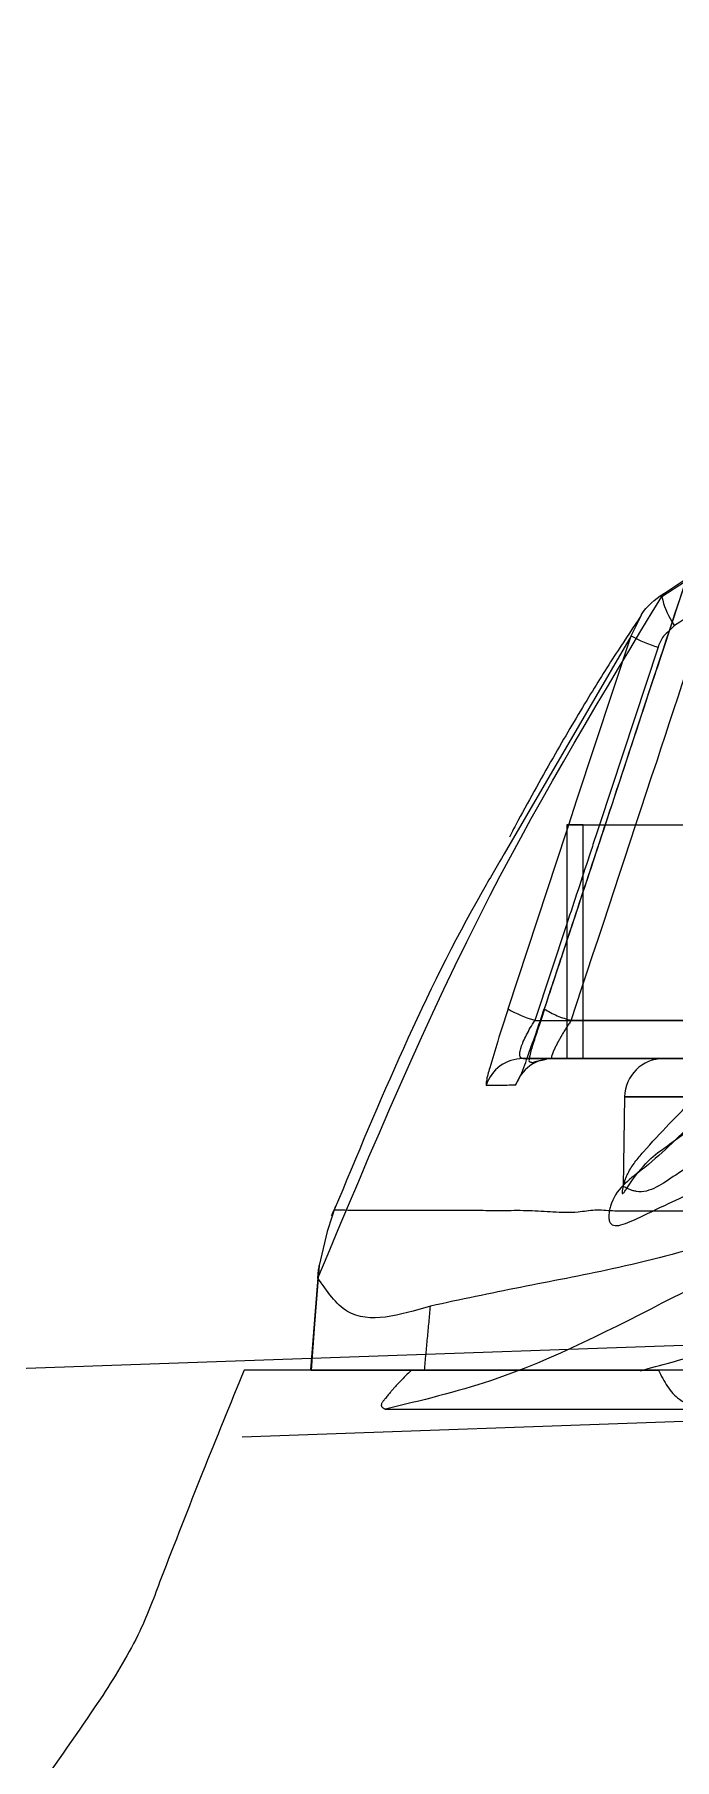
# Model space of a CAD drawing. Header units: millimetres. Extents: x 126 to 938, y 244 to 707.
# Drawn here: x 708.394 to 708.805, y 566.037 to 567.145 of the extents above; entities that cross this region are included whole.
import ezdxf

# ---------------------------------------------------------------- set-up
doc = ezdxf.new("R2010")
doc.units = ezdxf.units.MM
doc.linetypes.add('HIDDEN', pattern=[1.905, 1.27, -0.635])

msp = doc.modelspace()

# ---------------------------------------------------------------- linework, layer by layer
at = {"color": 7, "linetype": 'Continuous', "lineweight": 25}
for p, q in [((708.8124, 566.7936), (708.7973, 566.7837)), ((708.7983, 566.7858), (708.813, 566.7955)), ((708.7775, 566.7588), (708.7839, 566.7716)), ((708.7775, 566.7588), (708.6959, 566.6187)), ((708.7948, 566.7515), (708.7571, 566.6373)), ((708.6985, 566.5192), (708.7362, 566.6336)), ((708.7362, 566.6373), (708.7362, 566.5631)), ((708.7362, 566.6373), (708.7585, 566.6373)), ((708.7362, 566.5739), (708.7157, 566.5118)), ((708.7157, 566.5118), (708.7195, 566.5118)), ((708.7217, 566.5193), (708.7217, 566.5192)), ((708.7081, 566.4873), (708.7121, 566.4873)), ((708.5868, 566.3901), (708.5855, 566.3861)), ((708.5823, 566.3763), (708.5772, 566.3545)), ((708.5764, 566.3492), (708.5715, 566.2874)), ((708.5721, 566.2948), (707.9441, 566.2728)), ((708.8829, 566.2873), (708.5289, 566.2873))]:
    msp.add_line(p, q, dxfattribs=at)
at = {"color": 7, "linetype": 'HIDDEN', "lineweight": 18}
for p, q in [((708.8054, 566.7653), (708.802, 566.762)), ((708.8054, 566.7653), (708.8038, 566.768)), ((708.7467, 566.6373), (708.7362, 566.6373)), ((708.7362, 566.6336), (708.7374, 566.6373)), ((708.7467, 566.4873), (708.7467, 566.6373)), ((708.7467, 566.6373), (709.0112, 566.6373)), ((708.7585, 566.6373), (709.0007, 566.6373)), ((708.7362, 566.5631), (708.7362, 566.4873)), ((708.7195, 566.5118), (708.9256, 566.5118)), ((708.9256, 566.5118), (708.739, 566.5118)), ((708.9191, 566.4873), (708.7081, 566.4873)), ((708.7121, 566.4873), (708.7269, 566.4873)), ((708.7269, 566.4873), (708.9191, 566.4873)), ((709.0007, 566.4873), (708.7362, 566.4873)), ((708.7467, 566.4873), (709.0112, 566.4873)), ((708.8983, 566.4873), (708.7983, 566.4873)), ((708.7733, 566.4627), (708.7723, 566.4052)), ((708.8189, 566.4627), (708.7733, 566.4627)), ((708.7733, 566.4627), (708.8876, 566.4627)), ((708.5855, 566.3861), (708.5823, 566.3763)), ((711.7006, 566.3553), (707.9926, 566.2256)), ((708.5763, 566.3464), (708.5765, 566.3492)), ((709.4368, 566.325), (708.5721, 566.2948)), ((708.6365, 566.2873), (708.5289, 566.2873)), ((712.3415, 566.2873), (708.5719, 566.2873)), ((708.5719, 566.2873), (708.6448, 566.2873)), ((708.6365, 566.2873), (708.795, 566.2873)), ((708.6448, 566.2873), (708.7835, 566.2873)), ((708.7835, 566.2873), (708.795, 566.2873)), ((708.6194, 566.2623), (708.8246, 566.2623)), ((708.6198, 566.2623), (708.6194, 566.2623)), ((708.6198, 566.2623), (708.8255, 566.2623))]:
    msp.add_line(p, q, dxfattribs=at)
at = {"color": 7, "linetype": 'Continuous', "lineweight": 25, "flags": 128}
for points in [[(708.7374, 566.6373), (708.7427, 566.6534), (708.7775, 566.7588)], [(708.5772, 566.3545), (708.5742, 566.3168), (708.5719, 566.2873)]]:
    msp.add_lwpolyline(points, dxfattribs=at)
at = {"color": 7, "linetype": 'HIDDEN', "lineweight": 18}
for centre, radius, start, end in [((712.4737, 561.1873), 5.95, 93.19163, 145.36907), ((712.4737, 561.1873), 5.95, 93.19166, 142.23595), ((712.4737, 561.1873), 5.9353, 91.99984, 140.13637), ((712.4737, 561.1873), 5.5, 90, 270), ((712.4737, 561.1873), 5.5, 90, 270), ((708.7546, 566.572), 0.0622, 238.0501, 255.431), ((708.727, 566.4623), 0.025, 90.0171, 161.5976), ((708.7983, 566.4623), 0.025, 89.9773, 179.0235), ((707.1737, 567.3873), 2.5, 273.7779, 334.8558)]:
    msp.add_arc(centre, radius, start, end, dxfattribs=at)
at = {"color": 7, "linetype": 'Continuous', "lineweight": 25}
for centre, radius, start, end in [((708.7995, 566.784), 0.0022, 124.2683, 187.7469), ((708.8416, 566.7927), 0.0452, 191.4661, 213.1081), ((708.814, 566.8209), 0.072, 239.5735, 254.5385), ((708.7347, 566.5806), 0.0713, 239.4273, 254.5435), ((708.7081, 566.4623), 0.025, 90.007, 161.8902)]:
    msp.add_arc(centre, radius, start, end, dxfattribs=at)
at = {"color": 7, "linetype": 'HIDDEN', "lineweight": 18}
for points, knots in [([(715.2062, 566.7937), (715.116, 566.8312), (714.9325, 566.9074), (714.6482, 567.0043), (714.3083, 567.1011), (713.9126, 567.1847), (713.4606, 567.2337), (713.0066, 567.2643), (712.5516, 567.2767), (712.0965, 567.2709), (711.642, 567.2454), (711.1879, 567.2063), (710.7395, 567.1268), (710.3018, 567.0087), (709.949, 566.8825), (709.677, 566.7668), (709.4793, 566.6753), (709.2913, 566.5835), (709.1394, 566.506), (709.0253, 566.4469), (708.9443, 566.4049), (708.8718, 566.3673), (708.7875, 566.3257), (708.7071, 566.2831), (708.6425, 566.2677), (708.6198, 566.2623)], [0, 0, 0, 0, 0.042868, 0.0872079, 0.1317576, 0.19799, 0.2644745, 0.3311575, 0.3977141, 0.4642524, 0.5308814, 0.5975351, 0.664247, 0.7304674, 0.796358, 0.8285375, 0.8602343, 0.8920051, 0.9203522, 0.9350898, 0.9484514, 0.9604071, 0.9709302, 0.9897822, 1, 1, 1, 1]), ([(711.0271, 567.1599), (710.8945, 567.135), (710.6296, 567.0852), (710.2853, 566.9854), (709.9922, 566.8838), (709.7495, 566.7871), (709.536, 566.692), (709.3511, 566.6057), (709.197, 566.5319), (709.0581, 566.4652), (708.9391, 566.4112), (708.8446, 566.3716), (708.7689, 566.3523), (708.7067, 566.3407), (708.6679, 566.3325), (708.6486, 566.3284)], [0, 0, 0, 0, 0.159957, 0.31951, 0.42439, 0.527892, 0.629124, 0.701484, 0.76991, 0.831721, 0.884161, 0.924998, 0.952912, 0.976665, 1, 1, 1, 1]), ([(706.5085, 561.4814), (706.5222, 561.6625), (706.5498, 562.0248), (706.6537, 562.5608), (706.8027, 563.0857), (707.0002, 563.595), (707.2417, 564.0816), (707.5251, 564.5419), (707.8471, 564.9727), (708.2069, 565.3734), (708.6047, 565.743), (709.0381, 566.0776), (709.5069, 566.375), (710.0122, 566.6328), (710.5536, 566.8455), (711.1214, 567.0039), (711.7015, 567.1084), (712.0913, 567.131), (712.2862, 567.1424)], [0, 0, 0, 0, 0.061266, 0.122548, 0.183855, 0.245202, 0.306595, 0.366948, 0.427369, 0.487864, 0.548446, 0.610364, 0.67239, 0.735529, 0.801529, 0.86833, 0.934165, 1, 1, 1, 1]), ([(708.7835, 566.2869), (708.7965, 566.2904), (708.8251, 566.2981), (708.872, 566.3153), (708.9278, 566.3388), (708.9815, 566.3637), (709.0317, 566.3879), (709.0769, 566.41), (709.1271, 566.4352), (709.1826, 566.4632), (709.2437, 566.4942), (709.323, 566.5343), (709.4388, 566.5922), (709.5672, 566.6544), (709.7075, 566.7199), (709.8378, 566.7771), (709.9788, 566.835), (710.0717, 566.8696), (710.117, 566.8865)], [0, 0, 0, 0, 0.02765, 0.060705, 0.102314, 0.151698, 0.182087, 0.21646, 0.254786, 0.297241, 0.343985, 0.395188, 0.479376, 0.609306, 0.687651, 0.796664, 0.900961, 1, 1, 1, 1]), ([(708.9271, 566.8445), (708.9043, 566.8299), (708.8635, 566.8038), (708.8231, 566.7771), (708.8054, 566.7653)], [0, 0, 0, 0, 0.559921, 1, 1, 1, 1]), ([(708.739, 566.5118), (708.7574, 566.5674), (708.7902, 566.6667), (708.823, 566.7659), (708.8374, 566.8096)], [0, 0, 0, 0, 0.560004, 1, 1, 1, 1]), ([(708.5763, 566.3464), (708.6111, 566.4295), (708.6746, 566.5813), (708.7597, 566.722), (708.7983, 566.7858)], [0, 0, 0, 0, 0.546928, 1, 1, 1, 1]), ([(708.7571, 566.6373), (708.7549, 566.6306), (708.748, 566.6095), (708.741, 566.5883), (708.7362, 566.5739)], [0, 0, 0, 0, 0.315324, 1, 1, 1, 1]), ([(708.739, 566.5118), (708.737, 566.5088), (708.7341, 566.5043), (708.7308, 566.4985), (708.7289, 566.4948), (708.7274, 566.4917), (708.7267, 566.4896), (708.7261, 566.4879), (708.7267, 566.4874), (708.7269, 566.4873)], [0, 0, 0, 0, 0.388586, 0.566624, 0.715444, 0.837724, 0.924808, 0.974866, 1, 1, 1, 1]), ([(708.7154, 566.4852), (708.7163, 566.4854), (708.7189, 566.4861), (708.7215, 566.4866), (708.7232, 566.487)], [0, 0, 0, 0, 0.324401, 1, 1, 1, 1]), ([(708.7125, 566.4852), (708.7131, 566.485), (708.7141, 566.4847), (708.7151, 566.485), (708.7154, 566.4852)], [0, 0, 0, 0, 0.6100455, 1, 1, 1, 1]), ([(708.8637, 566.4829), (708.8484, 566.4714), (708.8205, 566.4504), (708.7893, 566.418), (708.7644, 566.4016), (708.7618, 566.3749), (708.7965, 566.3922), (708.8262, 566.4049), (708.8775, 566.4345), (708.9123, 566.4557), (708.9309, 566.4669)], [0, 0, 0, 0, 0.1726868, 0.3129363, 0.4041132, 0.4358133, 0.5001261, 0.6287458, 0.8019074, 1, 1, 1, 1]), ([(708.7723, 566.4053), (708.7719, 566.4032), (708.7709, 566.3977), (708.785, 566.4209), (708.8117, 566.4376), (708.8449, 566.4661), (708.8682, 566.4861)], [0, 0, 0, 0, 0.03418, 0.092281, 0.364345, 1, 1, 1, 1]), ([(708.8876, 566.4627), (708.8729, 566.4527), (708.8462, 566.4344), (708.8113, 566.4173), (708.7866, 566.3984), (708.7752, 566.4038), (708.7723, 566.4052)], [0, 0, 0, 0, 0.39841, 0.723549, 0.93008, 1, 1, 1, 1]), ([(708.7723, 566.4052), (708.7732, 566.4081), (708.776, 566.4164), (708.7923, 566.4357), (708.8076, 566.4512), (708.8189, 566.4627)], [0, 0, 0, 0, 0.122463, 0.347391, 1, 1, 1, 1]), ([(708.6486, 566.3284), (708.6289, 566.3225), (708.5986, 566.3136), (708.5821, 566.3379), (708.5763, 566.3464)], [0, 0, 0, 0, 0.651239, 1, 1, 1, 1]), ([(708.6448, 566.2873), (708.6454, 566.2941), (708.6467, 566.3078), (708.648, 566.3215), (708.6486, 566.3284)], [0, 0, 0, 0, 0.499993, 1, 1, 1, 1]), ([(708.6365, 566.2873), (708.6328, 566.2837), (708.6266, 566.2779), (708.6212, 566.2709), (708.6156, 566.2644), (708.6184, 566.2628), (708.6194, 566.2623)], [0, 0, 0, 0, 0.44313, 0.743586, 0.915219, 1, 1, 1, 1]), ([(708.795, 566.2873), (708.7987, 566.28), (708.8053, 566.2674), (708.8188, 566.2638), (708.8246, 566.2623)], [0, 0, 0, 0, 0.571112, 1, 1, 1, 1])]:
    msp.add_open_spline(points, degree=3, knots=knots, dxfattribs=at)
at = {"color": 7, "linetype": 'Continuous', "lineweight": 25}
for points, knots in [([(708.8202, 566.8171), (708.8018, 566.7615), (708.769, 566.6622), (708.7362, 566.563), (708.7217, 566.5193)], [0, 0, 0, 0, 0.56, 1, 1, 1, 1]), ([(708.8201, 566.817), (708.8196, 566.8153), (708.8091, 566.7837), (708.7818, 566.7009), (708.7514, 566.609), (708.729, 566.5414), (708.7236, 566.5249), (708.7217, 566.5192)], [0, 0, 0, 0, 0.016852, 0.318783, 0.833744, 0.943107, 1, 1, 1, 1]), ([(708.7839, 566.7716), (708.784, 566.7719), (708.787, 566.7779), (708.7928, 566.7819), (708.7983, 566.7858)], [0, 0, 0, 0, 0.042127, 1, 1, 1, 1]), ([(708.7838, 566.7715), (708.7788, 566.7642), (708.7674, 566.7471), (708.749, 566.7176), (708.7275, 566.6812), (708.7107, 566.651), (708.7011, 566.633), (708.6993, 566.6295)], [0, 0, 0, 0, 0.160654, 0.373794, 0.629352, 0.928749, 1, 1, 1, 1]), ([(708.802, 566.762), (708.8007, 566.7609), (708.7973, 566.7581), (708.7957, 566.754), (708.7948, 566.7515)], [0, 0, 0, 0, 0.393797, 1, 1, 1, 1]), ([(708.6959, 566.6187), (708.6912, 566.6106), (708.6483, 566.5378), (708.6157, 566.4596), (708.5868, 566.3901)], [0, 0, 0, 0, 0.110967, 1, 1, 1, 1]), ([(708.6985, 566.5192), (708.6962, 566.5123), (708.692, 566.4997), (708.6877, 566.4842), (708.6846, 566.4748), (708.6844, 566.471), (708.6843, 566.47)], [0, 0, 0, 0, 0.425258, 0.775116, 0.944725, 1, 1, 1, 1]), ([(708.7032, 566.4702), (708.7041, 566.4717), (708.7073, 566.4775), (708.711, 566.4887), (708.7165, 566.5035), (708.7199, 566.5139), (708.7217, 566.5193)], [0, 0, 0, 0, 0.101996, 0.375138, 0.67251, 1, 1, 1, 1]), ([(708.7081, 566.4873), (708.7076, 566.4873), (708.7065, 566.4875), (708.7058, 566.4894), (708.706, 566.4917), (708.7068, 566.4947), (708.7083, 566.4985), (708.7103, 566.5026), (708.7128, 566.5072), (708.7147, 566.5102), (708.7157, 566.5118)], [0, 0, 0, 0, 0.0513634, 0.1049748, 0.1870253, 0.3000461, 0.4427801, 0.6143165, 0.7959819, 1, 1, 1, 1]), ([(708.7218, 566.519), (708.7207, 566.5155), (708.7185, 566.5089), (708.7156, 566.5002), (708.7132, 566.4928), (708.7124, 566.489), (708.7116, 566.4853), (708.7125, 566.4852), (708.7125, 566.4852)], [0, 0, 0, 0, 0.309526, 0.581189, 0.792188, 0.929886, 0.997117, 1, 1, 1, 1]), ([(708.7032, 566.4702), (708.6997, 566.4701), (708.6933, 566.4701), (708.687, 566.4701), (708.6843, 566.47)], [0, 0, 0, 0, 0.5699004, 1, 1, 1, 1]), ([(708.5876, 566.3925), (708.5871, 566.3914), (708.5862, 566.3893), (708.5853, 566.3873), (708.5849, 566.3863)], [0, 0, 0, 0, 0.5287549, 1, 1, 1, 1]), ([(708.5868, 566.3901), (708.5928, 566.3901), (708.6062, 566.39), (708.6281, 566.39), (708.654, 566.39), (708.6772, 566.3899), (708.6971, 566.3898), (708.712, 566.39), (708.7276, 566.3888), (708.7417, 566.3883), (708.7544, 566.3906), (708.7657, 566.3895), (708.7801, 566.3896), (708.8003, 566.3895), (708.8267, 566.3895), (708.8598, 566.3894), (708.8856, 566.3894), (708.9014, 566.3894), (708.9036, 566.3894)], [0, 0, 0, 0, 0.0567537, 0.1265249, 0.2074606, 0.3019596, 0.3465517, 0.395443, 0.4435351, 0.494542, 0.5288302, 0.564271, 0.6010969, 0.6656951, 0.7553686, 0.851071, 0.9790536, 1, 1, 1, 1]), ([(708.5765, 566.3492), (708.5765, 566.3498), (708.5766, 566.3515), (708.577, 566.3533), (708.5772, 566.3545)], [0, 0, 0, 0, 0.299252, 1, 1, 1, 1]), ([(708.5289, 566.2872), (708.5199, 566.2653), (708.5017, 566.2208), (708.4842, 566.176), (708.4754, 566.1532)], [0, 0, 0, 0, 0.492037, 1, 1, 1, 1]), ([(708.4754, 566.1532), (708.4712, 566.1419), (708.4615, 566.1156), (708.4466, 566.0919), (708.4381, 566.0784)], [0, 0, 0, 0, 0.4306851, 1, 1, 1, 1]), ([(708.4381, 566.0784), (708.4246, 566.0586), (708.3943, 566.0143), (708.3393, 565.9449), (708.2734, 565.8647), (708.1676, 565.7395), (708.019, 565.5647), (707.8296, 565.3338), (707.633, 565.0791), (707.4375, 564.8049), (707.2489, 564.5148), (707.0511, 564.1768), (706.8543, 563.7899), (706.6727, 563.3517), (706.5247, 562.9007), (706.4117, 562.4378), (706.3319, 561.966), (706.3092, 561.6476), (706.2979, 561.4884)], [0, 0, 0, 0, 0.013894, 0.031123, 0.051326, 0.074105, 0.126206, 0.184391, 0.24733, 0.312791, 0.379718, 0.447963, 0.539842, 0.631314, 0.722808, 0.814932, 0.907459, 1, 1, 1, 1]), ([(708.7734, 564.6873), (708.7769, 564.773), (708.7834, 564.9325), (708.7928, 565.1536), (708.801, 565.3398), (708.8079, 565.4909), (708.8139, 565.6149), (708.8189, 565.7138), (708.8232, 565.7944), (708.8267, 565.8571), (708.8299, 565.9094), (708.8328, 565.9551), (708.835, 565.9887), (708.8367, 566.0115), (708.8376, 566.0246), (708.8383, 566.0331), (708.8386, 566.0373)], [0, 0, 0, 0, 0.190553, 0.354227, 0.491185, 0.604197, 0.689962, 0.766832, 0.823929, 0.869048, 0.906329, 0.940225, 0.97074, 0.981082, 0.990832, 1, 1, 1, 1])]:
    msp.add_open_spline(points, degree=3, knots=knots, dxfattribs=at)

doc.saveas('drawing.dxf')
